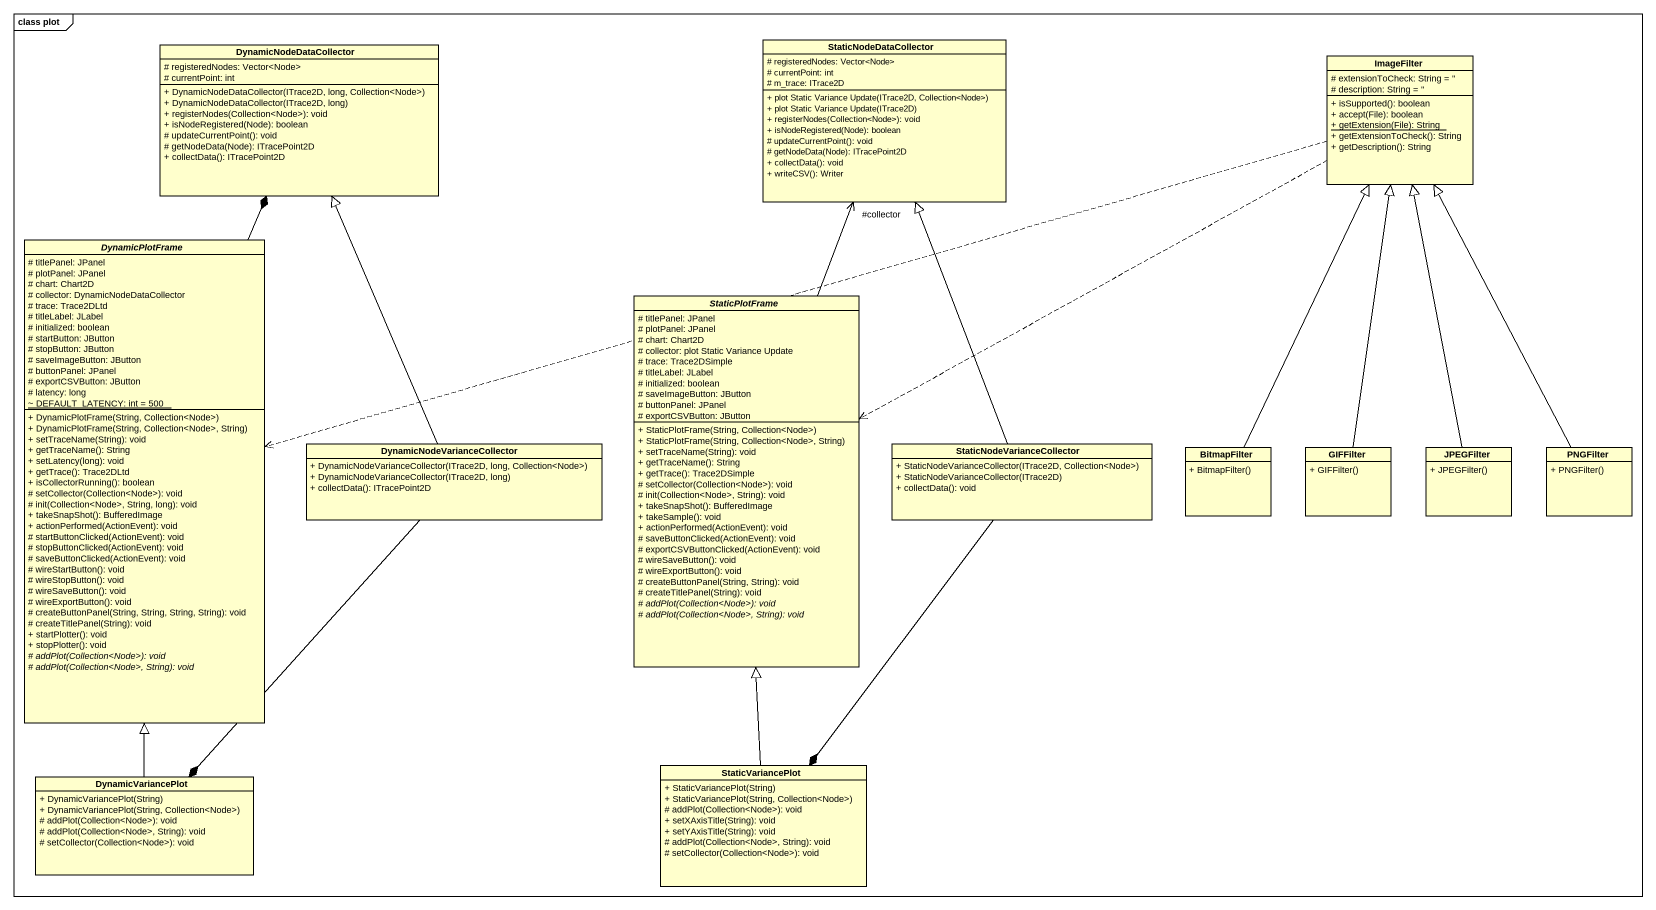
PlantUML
@startuml
mainframe class plot
hide circle
hide empty members
skinparam classAttributeIconSize 0
class DynamicNodeDataCollector {
  # registeredNodes: Vector<Node>
  # currentPoint: int
  + DynamicNodeDataCollector(ITrace2D, long, Collection<Node>)
  + DynamicNodeDataCollector(ITrace2D, long)
  + registerNodes(Collection<Node>): void
  + isNodeRegistered(Node): boolean
  # updateCurrentPoint(): void
  # getNodeData(Node): ITracePoint2D
  + collectData(): ITracePoint2D
}
class StaticNodeDataCollector {
  # registeredNodes: Vector<Node>
  # currentPoint: int
  # m_trace: ITrace2D
  + plot Static Variance Update(ITrace2D, Collection<Node>)
  + plot Static Variance Update(ITrace2D)
  + registerNodes(Collection<Node>): void
  + isNodeRegistered(Node): boolean
  # updateCurrentPoint(): void
  # getNodeData(Node): ITracePoint2D
  + collectData(): void
  + writeCSV(): Writer
}
class ImageFilter {
  # extensionToCheck: String = ''
  # description: String = ''
  + isSupported(): boolean
  + accept(File): boolean
  {static} + getExtension(File): String
  + getExtensionToCheck(): String
  + getDescription(): String
}
abstract class DynamicPlotFrame {
  # titlePanel: JPanel
  # plotPanel: JPanel
  # chart: Chart2D
  # collector: DynamicNodeDataCollector
  # trace: Trace2DLtd
  # titleLabel: JLabel
  # initialized: boolean
  # startButton: JButton
  # stopButton: JButton
  # saveImageButton: JButton
  # buttonPanel: JPanel
  # exportCSVButton: JButton
  # latency: long
  {static} ~ DEFAULT_LATENCY: int = 500
  + DynamicPlotFrame(String, Collection<Node>)
  + DynamicPlotFrame(String, Collection<Node>, String)
  + setTraceName(String): void
  + getTraceName(): String
  + setLatency(long): void
  + getTrace(): Trace2DLtd
  + isCollectorRunning(): boolean
  # setCollector(Collection<Node>): void
  # init(Collection<Node>, String, long): void
  + takeSnapShot(): BufferedImage
  + actionPerformed(ActionEvent): void
  # startButtonClicked(ActionEvent): void
  # stopButtonClicked(ActionEvent): void
  # saveButtonClicked(ActionEvent): void
  # wireStartButton(): void
  # wireStopButton(): void
  # wireSaveButton(): void
  # wireExportButton(): void
  # createButtonPanel(String, String, String, String): void
  # createTitlePanel(String): void
  + startPlotter(): void
  + stopPlotter(): void
  {abstract} # addPlot(Collection<Node>): void
  {abstract} # addPlot(Collection<Node>, String): void
}
abstract class StaticPlotFrame {
  # titlePanel: JPanel
  # plotPanel: JPanel
  # chart: Chart2D
  # collector: plot Static Variance Update
  # trace: Trace2DSimple
  # titleLabel: JLabel
  # initialized: boolean
  # saveImageButton: JButton
  # buttonPanel: JPanel
  # exportCSVButton: JButton
  + StaticPlotFrame(String, Collection<Node>)
  + StaticPlotFrame(String, Collection<Node>, String)
  + setTraceName(String): void
  + getTraceName(): String
  + getTrace(): Trace2DSimple
  # setCollector(Collection<Node>): void
  # init(Collection<Node>, String): void
  + takeSnapShot(): BufferedImage
  + takeSample(): void
  + actionPerformed(ActionEvent): void
  # saveButtonClicked(ActionEvent): void
  # exportCSVButtonClicked(ActionEvent): void
  # wireSaveButton(): void
  # wireExportButton(): void
  # createButtonPanel(String, String): void
  # createTitlePanel(String): void
  {abstract} # addPlot(Collection<Node>): void
  {abstract} # addPlot(Collection<Node>, String): void
}
class DynamicNodeVarianceCollector {
  + DynamicNodeVarianceCollector(ITrace2D, long, Collection<Node>)
  + DynamicNodeVarianceCollector(ITrace2D, long)
  + collectData(): ITracePoint2D
}
class StaticNodeVarianceCollector {
  + StaticNodeVarianceCollector(ITrace2D, Collection<Node>)
  + StaticNodeVarianceCollector(ITrace2D)
  + collectData(): void
}
class BitmapFilter {
  + BitmapFilter()
}
class GIFFilter {
  + GIFFilter()
}
class JPEGFilter {
  + JPEGFilter()
}
class PNGFilter {
  + PNGFilter()
}
class StaticVariancePlot {
  + StaticVariancePlot(String)
  + StaticVariancePlot(String, Collection<Node>)
  # addPlot(Collection<Node>): void
  + setXAxisTitle(String): void
  + setYAxisTitle(String): void
  # addPlot(Collection<Node>, String): void
  # setCollector(Collection<Node>): void
}
class DynamicVariancePlot {
  + DynamicVariancePlot(String)
  + DynamicVariancePlot(String, Collection<Node>)
  # addPlot(Collection<Node>): void
  # addPlot(Collection<Node>, String): void
  # setCollector(Collection<Node>): void
}
ImageFilter .left.> DynamicPlotFrame
ImageFilter .left.> StaticPlotFrame
DynamicPlotFrame -up-* DynamicNodeDataCollector
StaticPlotFrame -up-> "#collector" StaticNodeDataCollector
DynamicNodeVarianceCollector -up-|> DynamicNodeDataCollector
DynamicNodeVarianceCollector --* DynamicVariancePlot
StaticNodeVarianceCollector -up-|> StaticNodeDataCollector
StaticNodeVarianceCollector --* StaticVariancePlot
BitmapFilter -up-|> ImageFilter
GIFFilter -up-|> ImageFilter
JPEGFilter -up-|> ImageFilter
PNGFilter -up-|> ImageFilter
StaticVariancePlot -up-|> StaticPlotFrame
DynamicVariancePlot -up-|> DynamicPlotFrame
@enduml
